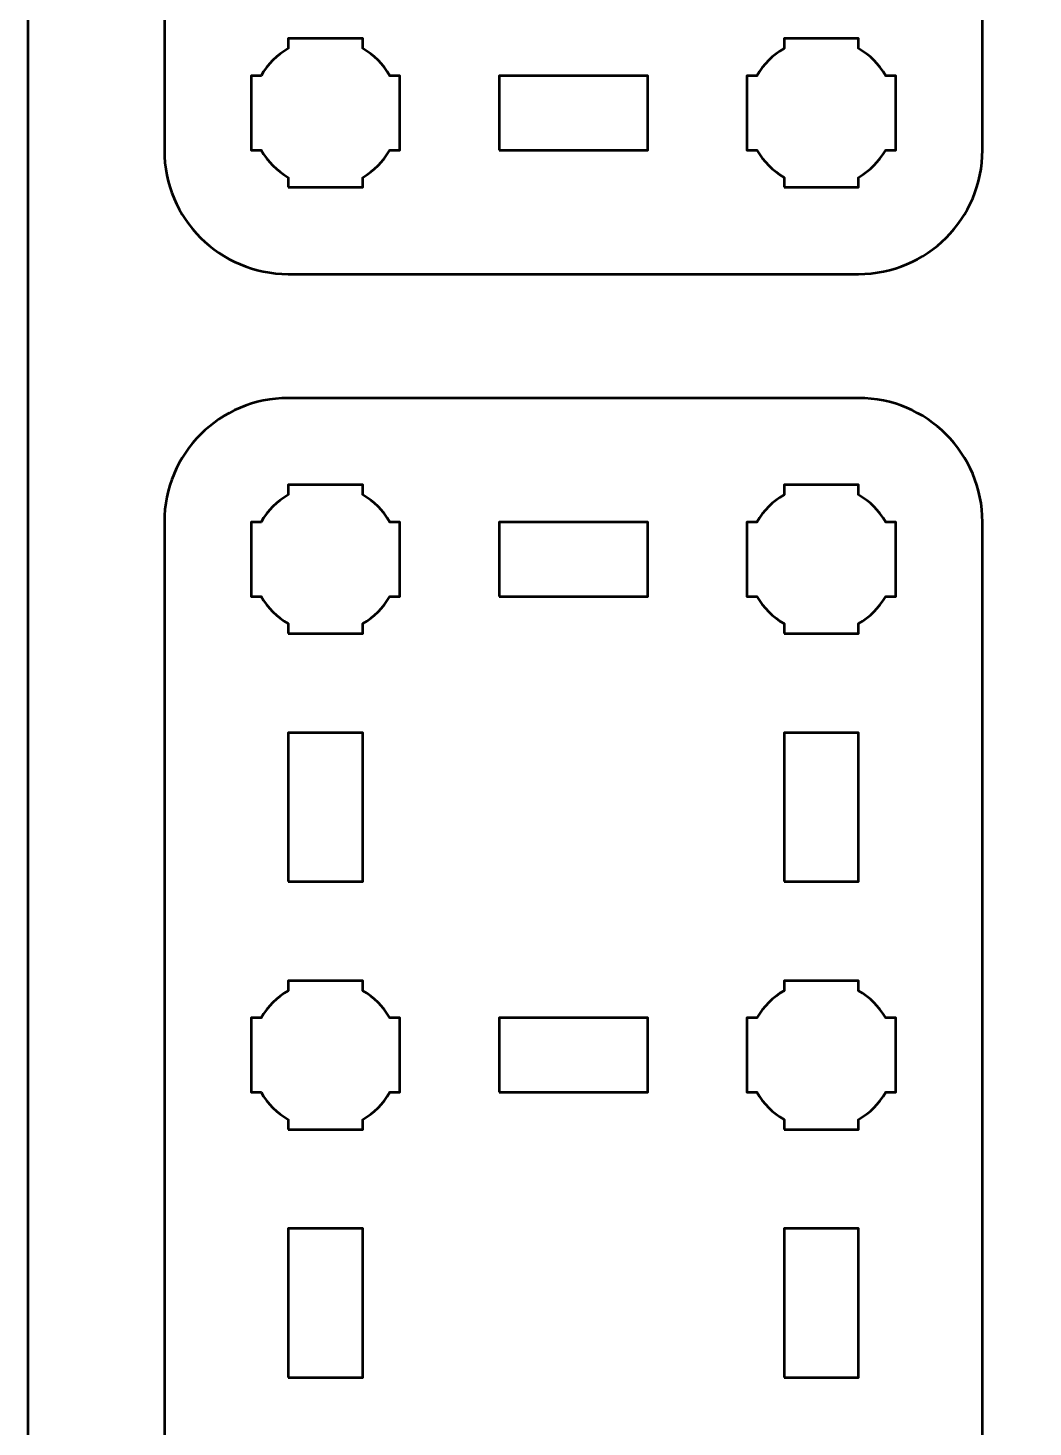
# Model space of a CAD drawing. Header units: centimetres. Extents: x -21 to 0, y -29.7 to 0.
# Drawn here: x -21 to -16.95, y -17.25 to -11.61 of the extents above; entities that cross this region are included whole.
import ezdxf

# ---------------------------------------------------------------- set-up
doc = ezdxf.new("R2010")
doc.units = ezdxf.units.CM
doc.header["$MEASUREMENT"] = 0
doc.layers.add('Layer 1', color=7, linetype='Continuous')

msp = doc.modelspace()

# ---------------------------------------------------------------- linework, layer by layer
at = {"layer": 'Layer 1', "color": 1, "lineweight": 53}
msp.add_open_spline([(-21.00003, -29.19995), (-21.00003, -29.19995), (-21.00003, -2.89992), (-21.00003, -2.89992), (-21.00003, -2.89992), (-21.00003, -2.81709), (-20.93286, -2.74992), (-20.85003, -2.74992), (-20.85003, -2.74992), (-20.7672, -2.74992), (-20.70003, -2.68275), (-20.70003, -2.59992), (-20.70003, -2.59992), (-20.70003, -2.51709), (-20.7672, -2.44992), (-20.85003, -2.44992), (-20.85003, -2.44992), (-20.93286, -2.44992), (-21.00003, -2.38275), (-21.00003, -2.29992), (-21.00003, -2.29992), (-21.00003, -2.21709), (-20.93286, -2.14992), (-20.85003, -2.14992), (-20.85003, -2.14992), (-20.7672, -2.14992), (-20.70003, -2.08275), (-20.70003, -1.99992), (-20.70003, -1.99992), (-20.70003, -1.91709), (-20.7672, -1.84992), (-20.85003, -1.84992), (-20.85003, -1.84992), (-20.93286, -1.84992), (-21.00003, -1.78275), (-21.00003, -1.69992), (-21.00003, -1.69992), (-21.00003, -1.61709), (-20.93286, -1.54992), (-20.85003, -1.54992), (-20.85003, -1.54992), (-20.7672, -1.54992), (-20.70003, -1.48275), (-20.70003, -1.39992), (-20.70003, -1.39992), (-20.70003, -1.31709), (-20.7672, -1.24992), (-20.85003, -1.24992), (-20.85003, -1.24992), (-20.93286, -1.24992), (-21.00003, -1.18275), (-21.00003, -1.09992), (-21.00003, -1.09992), (-21.00003, -1.09992), (-21.00003, -0.49992), (-21.00003, -0.49992), (-21.00003, -0.49992), (-21.00003, -0.22295), (-20.77694, 0.00004), (-20.49994, 0.00004), (-20.49994, 0.00004), (-20.49994, 0.00004), (-0.50008, 0.00004), (-0.50008, 0.00004), (-0.50008, 0.00004), (-0.22294, 0.00004), (0.00002, -0.22295), (0.00002, -0.49992), (0.00002, -0.49992), (0.00002, -0.49992), (0.00002, -29.19995), (0.00002, -29.19995), (0.00002, -29.19995), (0.00002, -29.47695), (-0.22294, -29.70004), (-0.50008, -29.70004), (-0.50008, -29.70004), (-0.50008, -29.70004), (-20.49994, -29.70004), (-20.49994, -29.70004), (-20.49994, -29.70004), (-20.77694, -29.70004), (-21.00003, -29.47695), (-21.00003, -29.19995)], degree=3, knots=[0, 0, 0, 0, 0.047619, 0.047619, 0.047619, 0.047619, 0.0952381, 0.0952381, 0.0952381, 0.0952381, 0.1428571, 0.1428571, 0.1428571, 0.1428571, 0.1904762, 0.1904762, 0.1904762, 0.1904762, 0.2380952, 0.2380952, 0.2380952, 0.2380952, 0.2857143, 0.2857143, 0.2857143, 0.2857143, 0.3333333, 0.3333333, 0.3333333, 0.3333333, 0.3809524, 0.3809524, 0.3809524, 0.3809524, 0.4285714, 0.4285714, 0.4285714, 0.4285714, 0.4761905, 0.4761905, 0.4761905, 0.4761905, 0.5238095, 0.5238095, 0.5238095, 0.5238095, 0.5714286, 0.5714286, 0.5714286, 0.5714286, 0.6190476, 0.6190476, 0.6190476, 0.6190476, 0.6666667, 0.6666667, 0.6666667, 0.6666667, 0.7142857, 0.7142857, 0.7142857, 0.7142857, 0.7619048, 0.7619048, 0.7619048, 0.7619048, 0.8095238, 0.8095238, 0.8095238, 0.8095238, 0.8571429, 0.8571429, 0.8571429, 0.8571429, 0.9047619, 0.9047619, 0.9047619, 0.9047619, 0.952381, 0.952381, 0.952381, 0.952381, 1, 1, 1, 1], dxfattribs=at)
at = {"layer": 'Layer 1', "color": 3, "lineweight": 53}
for points in [[(-17.65, -12.6), (-17.65, -12.6), (-19.95, -12.6), (-19.95, -12.6), (-19.95, -12.6), (-20.22609, -12.6), (-20.45, -12.37609), (-20.45, -12.1), (-20.45, -12.1), (-20.45, -12.1), (-20.45, -1.8), (-20.45, -1.8), (-20.45, -1.8), (-20.45, -1.52391), (-20.22609, -1.3), (-19.95, -1.3), (-19.95, -1.3), (-19.95, -1.3), (-17.65, -1.3), (-17.65, -1.3), (-17.65, -1.3), (-17.37391, -1.3), (-17.15, -1.52391), (-17.15, -1.8), (-17.15, -1.8), (-17.15, -1.8), (-17.15, -12.1), (-17.15, -12.1), (-17.15, -12.1), (-17.15, -12.37609), (-17.37391, -12.6), (-17.65, -12.6)], [(-17.65, -28.4), (-17.65, -28.4), (-19.95, -28.4), (-19.95, -28.4), (-19.95, -28.4), (-20.22609, -28.4), (-20.45, -28.17609), (-20.45, -27.9), (-20.45, -27.9), (-20.45, -27.9), (-20.45, -13.6), (-20.45, -13.6), (-20.45, -13.6), (-20.45, -13.32391), (-20.22609, -13.1), (-19.95, -13.1), (-19.95, -13.1), (-19.95, -13.1), (-17.65, -13.1), (-17.65, -13.1), (-17.65, -13.1), (-17.37391, -13.1), (-17.15, -13.32391), (-17.15, -13.6), (-17.15, -13.6), (-17.15, -13.6), (-17.15, -27.9), (-17.15, -27.9), (-17.15, -27.9), (-17.15, -28.17609), (-17.37391, -28.4), (-17.65, -28.4)]]:
    msp.add_open_spline(points, degree=3, knots=[0, 0, 0, 0, 0.125, 0.125, 0.125, 0.125, 0.25, 0.25, 0.25, 0.25, 0.375, 0.375, 0.375, 0.375, 0.5, 0.5, 0.5, 0.5, 0.625, 0.625, 0.625, 0.625, 0.75, 0.75, 0.75, 0.75, 0.875, 0.875, 0.875, 0.875, 1, 1, 1, 1], dxfattribs=at)
at = {"layer": 'Layer 1', "lineweight": 53}
for points, knots in [([(-19.95, -12.25), (-19.95, -12.25), (-19.95, -12.20985), (-19.95, -12.20985), (-19.95, -12.20985), (-19.99553, -12.1835), (-20.0335, -12.14553), (-20.05985, -12.1), (-20.05985, -12.1), (-20.05985, -12.1), (-20.1, -12.1), (-20.1, -12.1), (-20.1, -12.1), (-20.1, -12.1), (-20.1, -11.95), (-20.1, -11.95), (-20.1, -11.95), (-20.1, -11.95), (-20.1, -11.8), (-20.1, -11.8), (-20.1, -11.8), (-20.1, -11.8), (-20.05985, -11.8), (-20.05985, -11.8), (-20.05985, -11.8), (-20.0335, -11.75447), (-19.99553, -11.7165), (-19.95, -11.69015), (-19.95, -11.69015), (-19.95, -11.69015), (-19.95, -11.65), (-19.95, -11.65), (-19.95, -11.65), (-19.95, -11.65), (-19.8, -11.65), (-19.8, -11.65), (-19.8, -11.65), (-19.8, -11.65), (-19.65, -11.65), (-19.65, -11.65), (-19.65, -11.65), (-19.65, -11.65), (-19.65, -11.69015), (-19.65, -11.69015), (-19.65, -11.69015), (-19.60447, -11.7165), (-19.5665, -11.75447), (-19.54015, -11.8), (-19.54015, -11.8), (-19.54015, -11.8), (-19.5, -11.8), (-19.5, -11.8), (-19.5, -11.8), (-19.5, -11.8), (-19.5, -11.95), (-19.5, -11.95), (-19.5, -11.95), (-19.5, -11.95), (-19.5, -12.1), (-19.5, -12.1), (-19.5, -12.1), (-19.5, -12.1), (-19.54015, -12.1), (-19.54015, -12.1), (-19.54015, -12.1), (-19.5665, -12.14553), (-19.60447, -12.1835), (-19.65, -12.20985), (-19.65, -12.20985), (-19.65, -12.20985), (-19.65, -12.25), (-19.65, -12.25), (-19.65, -12.25), (-19.65, -12.25), (-19.8, -12.25), (-19.8, -12.25), (-19.8, -12.25), (-19.8, -12.25), (-19.95, -12.25), (-19.95, -12.25)], [0, 0, 0, 0, 0.05, 0.05, 0.05, 0.05, 0.1, 0.1, 0.1, 0.1, 0.15, 0.15, 0.15, 0.15, 0.2, 0.2, 0.2, 0.2, 0.25, 0.25, 0.25, 0.25, 0.3, 0.3, 0.3, 0.3, 0.35, 0.35, 0.35, 0.35, 0.4, 0.4, 0.4, 0.4, 0.45, 0.45, 0.45, 0.45, 0.5, 0.5, 0.5, 0.5, 0.55, 0.55, 0.55, 0.55, 0.6, 0.6, 0.6, 0.6, 0.65, 0.65, 0.65, 0.65, 0.7, 0.7, 0.7, 0.7, 0.75, 0.75, 0.75, 0.75, 0.8, 0.8, 0.8, 0.8, 0.85, 0.85, 0.85, 0.85, 0.9, 0.9, 0.9, 0.9, 0.95, 0.95, 0.95, 0.95, 1, 1, 1, 1]), ([(-17.95, -12.25), (-17.95, -12.25), (-17.95, -12.20985), (-17.95, -12.20985), (-17.95, -12.20985), (-17.99553, -12.1835), (-18.0335, -12.14553), (-18.05985, -12.1), (-18.05985, -12.1), (-18.05985, -12.1), (-18.1, -12.1), (-18.1, -12.1), (-18.1, -12.1), (-18.1, -12.1), (-18.1, -11.95), (-18.1, -11.95), (-18.1, -11.95), (-18.1, -11.95), (-18.1, -11.8), (-18.1, -11.8), (-18.1, -11.8), (-18.1, -11.8), (-18.05985, -11.8), (-18.05985, -11.8), (-18.05985, -11.8), (-18.0335, -11.75447), (-17.99553, -11.7165), (-17.95, -11.69015), (-17.95, -11.69015), (-17.95, -11.69015), (-17.95, -11.65), (-17.95, -11.65), (-17.95, -11.65), (-17.95, -11.65), (-17.8, -11.65), (-17.8, -11.65), (-17.8, -11.65), (-17.8, -11.65), (-17.65, -11.65), (-17.65, -11.65), (-17.65, -11.65), (-17.65, -11.65), (-17.65, -11.69015), (-17.65, -11.69015), (-17.65, -11.69015), (-17.60447, -11.7165), (-17.5665, -11.75447), (-17.54015, -11.8), (-17.54015, -11.8), (-17.54015, -11.8), (-17.5, -11.8), (-17.5, -11.8), (-17.5, -11.8), (-17.5, -11.8), (-17.5, -11.95), (-17.5, -11.95), (-17.5, -11.95), (-17.5, -11.95), (-17.5, -12.1), (-17.5, -12.1), (-17.5, -12.1), (-17.5, -12.1), (-17.54015, -12.1), (-17.54015, -12.1), (-17.54015, -12.1), (-17.5665, -12.14553), (-17.60447, -12.1835), (-17.65, -12.20985), (-17.65, -12.20985), (-17.65, -12.20985), (-17.65, -12.25), (-17.65, -12.25), (-17.65, -12.25), (-17.65, -12.25), (-17.8, -12.25), (-17.8, -12.25), (-17.8, -12.25), (-17.8, -12.25), (-17.95, -12.25), (-17.95, -12.25)], [0, 0, 0, 0, 0.05, 0.05, 0.05, 0.05, 0.1, 0.1, 0.1, 0.1, 0.15, 0.15, 0.15, 0.15, 0.2, 0.2, 0.2, 0.2, 0.25, 0.25, 0.25, 0.25, 0.3, 0.3, 0.3, 0.3, 0.35, 0.35, 0.35, 0.35, 0.4, 0.4, 0.4, 0.4, 0.45, 0.45, 0.45, 0.45, 0.5, 0.5, 0.5, 0.5, 0.55, 0.55, 0.55, 0.55, 0.6, 0.6, 0.6, 0.6, 0.65, 0.65, 0.65, 0.65, 0.7, 0.7, 0.7, 0.7, 0.75, 0.75, 0.75, 0.75, 0.8, 0.8, 0.8, 0.8, 0.85, 0.85, 0.85, 0.85, 0.9, 0.9, 0.9, 0.9, 0.95, 0.95, 0.95, 0.95, 1, 1, 1, 1]), ([(-19.1, -12.1), (-19.1, -12.1), (-19.1, -11.8), (-19.1, -11.8), (-19.1, -11.8), (-19.1, -11.8), (-18.5, -11.8), (-18.5, -11.8), (-18.5, -11.8), (-18.5, -11.8), (-18.5, -12.1), (-18.5, -12.1), (-18.5, -12.1), (-18.5, -12.1), (-19.1, -12.1), (-19.1, -12.1)], [0, 0, 0, 0, 0.25, 0.25, 0.25, 0.25, 0.5, 0.5, 0.5, 0.5, 0.75, 0.75, 0.75, 0.75, 1, 1, 1, 1]), ([(-19.95, -14.05), (-19.95, -14.05), (-19.95, -14.00985), (-19.95, -14.00985), (-19.95, -14.00985), (-19.99553, -13.9835), (-20.0335, -13.94553), (-20.05985, -13.9), (-20.05985, -13.9), (-20.05985, -13.9), (-20.1, -13.9), (-20.1, -13.9), (-20.1, -13.9), (-20.1, -13.9), (-20.1, -13.75), (-20.1, -13.75), (-20.1, -13.75), (-20.1, -13.75), (-20.1, -13.6), (-20.1, -13.6), (-20.1, -13.6), (-20.1, -13.6), (-20.05985, -13.6), (-20.05985, -13.6), (-20.05985, -13.6), (-20.0335, -13.55447), (-19.99553, -13.5165), (-19.95, -13.49015), (-19.95, -13.49015), (-19.95, -13.49015), (-19.95, -13.45), (-19.95, -13.45), (-19.95, -13.45), (-19.95, -13.45), (-19.8, -13.45), (-19.8, -13.45), (-19.8, -13.45), (-19.8, -13.45), (-19.65, -13.45), (-19.65, -13.45), (-19.65, -13.45), (-19.65, -13.45), (-19.65, -13.49015), (-19.65, -13.49015), (-19.65, -13.49015), (-19.60447, -13.5165), (-19.5665, -13.55447), (-19.54015, -13.6), (-19.54015, -13.6), (-19.54015, -13.6), (-19.5, -13.6), (-19.5, -13.6), (-19.5, -13.6), (-19.5, -13.6), (-19.5, -13.75), (-19.5, -13.75), (-19.5, -13.75), (-19.5, -13.75), (-19.5, -13.9), (-19.5, -13.9), (-19.5, -13.9), (-19.5, -13.9), (-19.54015, -13.9), (-19.54015, -13.9), (-19.54015, -13.9), (-19.5665, -13.94553), (-19.60447, -13.9835), (-19.65, -14.00985), (-19.65, -14.00985), (-19.65, -14.00985), (-19.65, -14.05), (-19.65, -14.05), (-19.65, -14.05), (-19.65, -14.05), (-19.8, -14.05), (-19.8, -14.05), (-19.8, -14.05), (-19.8, -14.05), (-19.95, -14.05), (-19.95, -14.05)], [0, 0, 0, 0, 0.05, 0.05, 0.05, 0.05, 0.1, 0.1, 0.1, 0.1, 0.15, 0.15, 0.15, 0.15, 0.2, 0.2, 0.2, 0.2, 0.25, 0.25, 0.25, 0.25, 0.3, 0.3, 0.3, 0.3, 0.35, 0.35, 0.35, 0.35, 0.4, 0.4, 0.4, 0.4, 0.45, 0.45, 0.45, 0.45, 0.5, 0.5, 0.5, 0.5, 0.55, 0.55, 0.55, 0.55, 0.6, 0.6, 0.6, 0.6, 0.65, 0.65, 0.65, 0.65, 0.7, 0.7, 0.7, 0.7, 0.75, 0.75, 0.75, 0.75, 0.8, 0.8, 0.8, 0.8, 0.85, 0.85, 0.85, 0.85, 0.9, 0.9, 0.9, 0.9, 0.95, 0.95, 0.95, 0.95, 1, 1, 1, 1]), ([(-17.95, -14.05), (-17.95, -14.05), (-17.95, -14.00985), (-17.95, -14.00985), (-17.95, -14.00985), (-17.99553, -13.9835), (-18.0335, -13.94553), (-18.05985, -13.9), (-18.05985, -13.9), (-18.05985, -13.9), (-18.1, -13.9), (-18.1, -13.9), (-18.1, -13.9), (-18.1, -13.9), (-18.1, -13.75), (-18.1, -13.75), (-18.1, -13.75), (-18.1, -13.75), (-18.1, -13.6), (-18.1, -13.6), (-18.1, -13.6), (-18.1, -13.6), (-18.05985, -13.6), (-18.05985, -13.6), (-18.05985, -13.6), (-18.0335, -13.55447), (-17.99553, -13.5165), (-17.95, -13.49015), (-17.95, -13.49015), (-17.95, -13.49015), (-17.95, -13.45), (-17.95, -13.45), (-17.95, -13.45), (-17.95, -13.45), (-17.8, -13.45), (-17.8, -13.45), (-17.8, -13.45), (-17.8, -13.45), (-17.65, -13.45), (-17.65, -13.45), (-17.65, -13.45), (-17.65, -13.45), (-17.65, -13.49015), (-17.65, -13.49015), (-17.65, -13.49015), (-17.60447, -13.5165), (-17.5665, -13.55447), (-17.54015, -13.6), (-17.54015, -13.6), (-17.54015, -13.6), (-17.5, -13.6), (-17.5, -13.6), (-17.5, -13.6), (-17.5, -13.6), (-17.5, -13.75), (-17.5, -13.75), (-17.5, -13.75), (-17.5, -13.75), (-17.5, -13.9), (-17.5, -13.9), (-17.5, -13.9), (-17.5, -13.9), (-17.54015, -13.9), (-17.54015, -13.9), (-17.54015, -13.9), (-17.5665, -13.94553), (-17.60447, -13.9835), (-17.65, -14.00985), (-17.65, -14.00985), (-17.65, -14.00985), (-17.65, -14.05), (-17.65, -14.05), (-17.65, -14.05), (-17.65, -14.05), (-17.8, -14.05), (-17.8, -14.05), (-17.8, -14.05), (-17.8, -14.05), (-17.95, -14.05), (-17.95, -14.05)], [0, 0, 0, 0, 0.05, 0.05, 0.05, 0.05, 0.1, 0.1, 0.1, 0.1, 0.15, 0.15, 0.15, 0.15, 0.2, 0.2, 0.2, 0.2, 0.25, 0.25, 0.25, 0.25, 0.3, 0.3, 0.3, 0.3, 0.35, 0.35, 0.35, 0.35, 0.4, 0.4, 0.4, 0.4, 0.45, 0.45, 0.45, 0.45, 0.5, 0.5, 0.5, 0.5, 0.55, 0.55, 0.55, 0.55, 0.6, 0.6, 0.6, 0.6, 0.65, 0.65, 0.65, 0.65, 0.7, 0.7, 0.7, 0.7, 0.75, 0.75, 0.75, 0.75, 0.8, 0.8, 0.8, 0.8, 0.85, 0.85, 0.85, 0.85, 0.9, 0.9, 0.9, 0.9, 0.95, 0.95, 0.95, 0.95, 1, 1, 1, 1]), ([(-19.1, -13.9), (-19.1, -13.9), (-19.1, -13.6), (-19.1, -13.6), (-19.1, -13.6), (-19.1, -13.6), (-18.5, -13.6), (-18.5, -13.6), (-18.5, -13.6), (-18.5, -13.6), (-18.5, -13.9), (-18.5, -13.9), (-18.5, -13.9), (-18.5, -13.9), (-19.1, -13.9), (-19.1, -13.9)], [0, 0, 0, 0, 0.25, 0.25, 0.25, 0.25, 0.5, 0.5, 0.5, 0.5, 0.75, 0.75, 0.75, 0.75, 1, 1, 1, 1]), ([(-19.95, -15.05), (-19.95, -15.05), (-19.95, -14.45), (-19.95, -14.45), (-19.95, -14.45), (-19.95, -14.45), (-19.65, -14.45), (-19.65, -14.45), (-19.65, -14.45), (-19.65, -14.45), (-19.65, -15.05), (-19.65, -15.05), (-19.65, -15.05), (-19.65, -15.05), (-19.95, -15.05), (-19.95, -15.05)], [0, 0, 0, 0, 0.25, 0.25, 0.25, 0.25, 0.5, 0.5, 0.5, 0.5, 0.75, 0.75, 0.75, 0.75, 1, 1, 1, 1]), ([(-17.95, -15.05), (-17.95, -15.05), (-17.95, -14.45), (-17.95, -14.45), (-17.95, -14.45), (-17.95, -14.45), (-17.65, -14.45), (-17.65, -14.45), (-17.65, -14.45), (-17.65, -14.45), (-17.65, -15.05), (-17.65, -15.05), (-17.65, -15.05), (-17.65, -15.05), (-17.95, -15.05), (-17.95, -15.05)], [0, 0, 0, 0, 0.25, 0.25, 0.25, 0.25, 0.5, 0.5, 0.5, 0.5, 0.75, 0.75, 0.75, 0.75, 1, 1, 1, 1]), ([(-19.95, -16.05), (-19.95, -16.05), (-19.95, -16.00985), (-19.95, -16.00985), (-19.95, -16.00985), (-19.99553, -15.9835), (-20.0335, -15.94553), (-20.05985, -15.9), (-20.05985, -15.9), (-20.05985, -15.9), (-20.1, -15.9), (-20.1, -15.9), (-20.1, -15.9), (-20.1, -15.9), (-20.1, -15.75), (-20.1, -15.75), (-20.1, -15.75), (-20.1, -15.75), (-20.1, -15.6), (-20.1, -15.6), (-20.1, -15.6), (-20.1, -15.6), (-20.05985, -15.6), (-20.05985, -15.6), (-20.05985, -15.6), (-20.0335, -15.55447), (-19.99553, -15.5165), (-19.95, -15.49015), (-19.95, -15.49015), (-19.95, -15.49015), (-19.95, -15.45), (-19.95, -15.45), (-19.95, -15.45), (-19.95, -15.45), (-19.8, -15.45), (-19.8, -15.45), (-19.8, -15.45), (-19.8, -15.45), (-19.65, -15.45), (-19.65, -15.45), (-19.65, -15.45), (-19.65, -15.45), (-19.65, -15.49015), (-19.65, -15.49015), (-19.65, -15.49015), (-19.60447, -15.5165), (-19.5665, -15.55447), (-19.54015, -15.6), (-19.54015, -15.6), (-19.54015, -15.6), (-19.5, -15.6), (-19.5, -15.6), (-19.5, -15.6), (-19.5, -15.6), (-19.5, -15.75), (-19.5, -15.75), (-19.5, -15.75), (-19.5, -15.75), (-19.5, -15.9), (-19.5, -15.9), (-19.5, -15.9), (-19.5, -15.9), (-19.54015, -15.9), (-19.54015, -15.9), (-19.54015, -15.9), (-19.5665, -15.94553), (-19.60447, -15.9835), (-19.65, -16.00985), (-19.65, -16.00985), (-19.65, -16.00985), (-19.65, -16.05), (-19.65, -16.05), (-19.65, -16.05), (-19.65, -16.05), (-19.8, -16.05), (-19.8, -16.05), (-19.8, -16.05), (-19.8, -16.05), (-19.95, -16.05), (-19.95, -16.05)], [0, 0, 0, 0, 0.05, 0.05, 0.05, 0.05, 0.1, 0.1, 0.1, 0.1, 0.15, 0.15, 0.15, 0.15, 0.2, 0.2, 0.2, 0.2, 0.25, 0.25, 0.25, 0.25, 0.3, 0.3, 0.3, 0.3, 0.35, 0.35, 0.35, 0.35, 0.4, 0.4, 0.4, 0.4, 0.45, 0.45, 0.45, 0.45, 0.5, 0.5, 0.5, 0.5, 0.55, 0.55, 0.55, 0.55, 0.6, 0.6, 0.6, 0.6, 0.65, 0.65, 0.65, 0.65, 0.7, 0.7, 0.7, 0.7, 0.75, 0.75, 0.75, 0.75, 0.8, 0.8, 0.8, 0.8, 0.85, 0.85, 0.85, 0.85, 0.9, 0.9, 0.9, 0.9, 0.95, 0.95, 0.95, 0.95, 1, 1, 1, 1]), ([(-17.95, -16.05), (-17.95, -16.05), (-17.95, -16.00985), (-17.95, -16.00985), (-17.95, -16.00985), (-17.99553, -15.9835), (-18.0335, -15.94553), (-18.05985, -15.9), (-18.05985, -15.9), (-18.05985, -15.9), (-18.1, -15.9), (-18.1, -15.9), (-18.1, -15.9), (-18.1, -15.9), (-18.1, -15.75), (-18.1, -15.75), (-18.1, -15.75), (-18.1, -15.75), (-18.1, -15.6), (-18.1, -15.6), (-18.1, -15.6), (-18.1, -15.6), (-18.05985, -15.6), (-18.05985, -15.6), (-18.05985, -15.6), (-18.0335, -15.55447), (-17.99553, -15.5165), (-17.95, -15.49015), (-17.95, -15.49015), (-17.95, -15.49015), (-17.95, -15.45), (-17.95, -15.45), (-17.95, -15.45), (-17.95, -15.45), (-17.8, -15.45), (-17.8, -15.45), (-17.8, -15.45), (-17.8, -15.45), (-17.65, -15.45), (-17.65, -15.45), (-17.65, -15.45), (-17.65, -15.45), (-17.65, -15.49015), (-17.65, -15.49015), (-17.65, -15.49015), (-17.60447, -15.5165), (-17.5665, -15.55447), (-17.54015, -15.6), (-17.54015, -15.6), (-17.54015, -15.6), (-17.5, -15.6), (-17.5, -15.6), (-17.5, -15.6), (-17.5, -15.6), (-17.5, -15.75), (-17.5, -15.75), (-17.5, -15.75), (-17.5, -15.75), (-17.5, -15.9), (-17.5, -15.9), (-17.5, -15.9), (-17.5, -15.9), (-17.54015, -15.9), (-17.54015, -15.9), (-17.54015, -15.9), (-17.5665, -15.94553), (-17.60447, -15.9835), (-17.65, -16.00985), (-17.65, -16.00985), (-17.65, -16.00985), (-17.65, -16.05), (-17.65, -16.05), (-17.65, -16.05), (-17.65, -16.05), (-17.8, -16.05), (-17.8, -16.05), (-17.8, -16.05), (-17.8, -16.05), (-17.95, -16.05), (-17.95, -16.05)], [0, 0, 0, 0, 0.05, 0.05, 0.05, 0.05, 0.1, 0.1, 0.1, 0.1, 0.15, 0.15, 0.15, 0.15, 0.2, 0.2, 0.2, 0.2, 0.25, 0.25, 0.25, 0.25, 0.3, 0.3, 0.3, 0.3, 0.35, 0.35, 0.35, 0.35, 0.4, 0.4, 0.4, 0.4, 0.45, 0.45, 0.45, 0.45, 0.5, 0.5, 0.5, 0.5, 0.55, 0.55, 0.55, 0.55, 0.6, 0.6, 0.6, 0.6, 0.65, 0.65, 0.65, 0.65, 0.7, 0.7, 0.7, 0.7, 0.75, 0.75, 0.75, 0.75, 0.8, 0.8, 0.8, 0.8, 0.85, 0.85, 0.85, 0.85, 0.9, 0.9, 0.9, 0.9, 0.95, 0.95, 0.95, 0.95, 1, 1, 1, 1]), ([(-19.1, -15.9), (-19.1, -15.9), (-19.1, -15.6), (-19.1, -15.6), (-19.1, -15.6), (-19.1, -15.6), (-18.5, -15.6), (-18.5, -15.6), (-18.5, -15.6), (-18.5, -15.6), (-18.5, -15.9), (-18.5, -15.9), (-18.5, -15.9), (-18.5, -15.9), (-19.1, -15.9), (-19.1, -15.9)], [0, 0, 0, 0, 0.25, 0.25, 0.25, 0.25, 0.5, 0.5, 0.5, 0.5, 0.75, 0.75, 0.75, 0.75, 1, 1, 1, 1]), ([(-19.95, -17.05), (-19.95, -17.05), (-19.95, -16.45), (-19.95, -16.45), (-19.95, -16.45), (-19.95, -16.45), (-19.65, -16.45), (-19.65, -16.45), (-19.65, -16.45), (-19.65, -16.45), (-19.65, -17.05), (-19.65, -17.05), (-19.65, -17.05), (-19.65, -17.05), (-19.95, -17.05), (-19.95, -17.05)], [0, 0, 0, 0, 0.25, 0.25, 0.25, 0.25, 0.5, 0.5, 0.5, 0.5, 0.75, 0.75, 0.75, 0.75, 1, 1, 1, 1]), ([(-17.95, -17.05), (-17.95, -17.05), (-17.95, -16.45), (-17.95, -16.45), (-17.95, -16.45), (-17.95, -16.45), (-17.65, -16.45), (-17.65, -16.45), (-17.65, -16.45), (-17.65, -16.45), (-17.65, -17.05), (-17.65, -17.05), (-17.65, -17.05), (-17.65, -17.05), (-17.95, -17.05), (-17.95, -17.05)], [0, 0, 0, 0, 0.25, 0.25, 0.25, 0.25, 0.5, 0.5, 0.5, 0.5, 0.75, 0.75, 0.75, 0.75, 1, 1, 1, 1])]:
    msp.add_open_spline(points, degree=3, knots=knots, dxfattribs=at)

doc.saveas('drawing.dxf')
